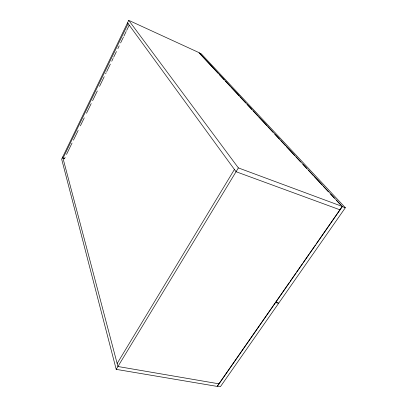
<?xml version="1.0" encoding="UTF-8"?>
<svg xmlns="http://www.w3.org/2000/svg" width="407" height="407" viewBox="0 0 407 407"><rect width="100%" height="100%" fill="white"/><g stroke="black" fill="none" stroke-linecap="round" stroke-linejoin="round"><path stroke-width="0.61" d="M128.744 20.35L61.661 159.137L116.209 369.363L217.272 386.421L342.399 206.497L199.084 52.661L128.744 20.35L238.375 167.908L342.399 206.497M128.129 23.626L62.978 158.242L64.779 158.832M64.565 158.465L65.12 157.326M66.509 154.467L72.054 143.025M73.443 140.166L78.159 130.449M80.377 125.87L84.259 117.867M86.482 113.288L91.199 103.566M92.582 100.707L97.298 90.99M99.517 86.411L104.233 76.689M105.622 73.83L106.176 72.69M106.731 71.546L110.338 64.113M111.727 61.248L113.11 58.389M113.665 57.25L116.443 51.531M117.827 48.672L119.215 45.813M120.599 42.949L123.377 37.23M123.931 36.091L126.15 31.512M126.704 30.372L129.202 25.224M117.145 363.512L234.422 169.47M116.209 369.363L238.375 167.908M289.397 282.433L275.666 302.182L278.836 303.001L345.339 207.738L201.302 53.866L199.059 52.839L218.081 73.27M290.12 281.395L295.899 273.077M296.622 272.039L302.406 263.726M303.129 262.683L308.908 254.37M309.63 253.332L315.415 245.014M316.137 243.976L342.155 206.558L345.339 207.738M219.068 383.842L117.938 366.509L62.668 157.056M340.064 209.854L236.065 171.718L127.549 22.833M219.378 74.664L224.135 79.772M225.432 81.166L230.184 86.274M231.049 87.205L239.265 96.027M240.13 96.958L245.747 102.991M247.044 104.385L251.801 109.493M253.098 110.887L257.855 115.995M258.72 116.926L266.931 125.748M267.796 126.679L272.985 132.25M274.715 134.107L279.467 139.219M280.764 140.608L285.521 145.721M286.386 146.647L294.602 155.474M295.894 156.863L300.651 161.976M302.813 164.296L306.705 168.473M308.435 170.335L313.187 175.442M314.051 176.368L322.268 185.195M323.565 186.589L328.317 191.697M330.479 194.017L334.371 198.199M336.533 200.519L340.425 204.701M275.437 302.508L217.307 386.121L220.441 386.65L278.612 303.322L275.437 302.508"/></g></svg>
